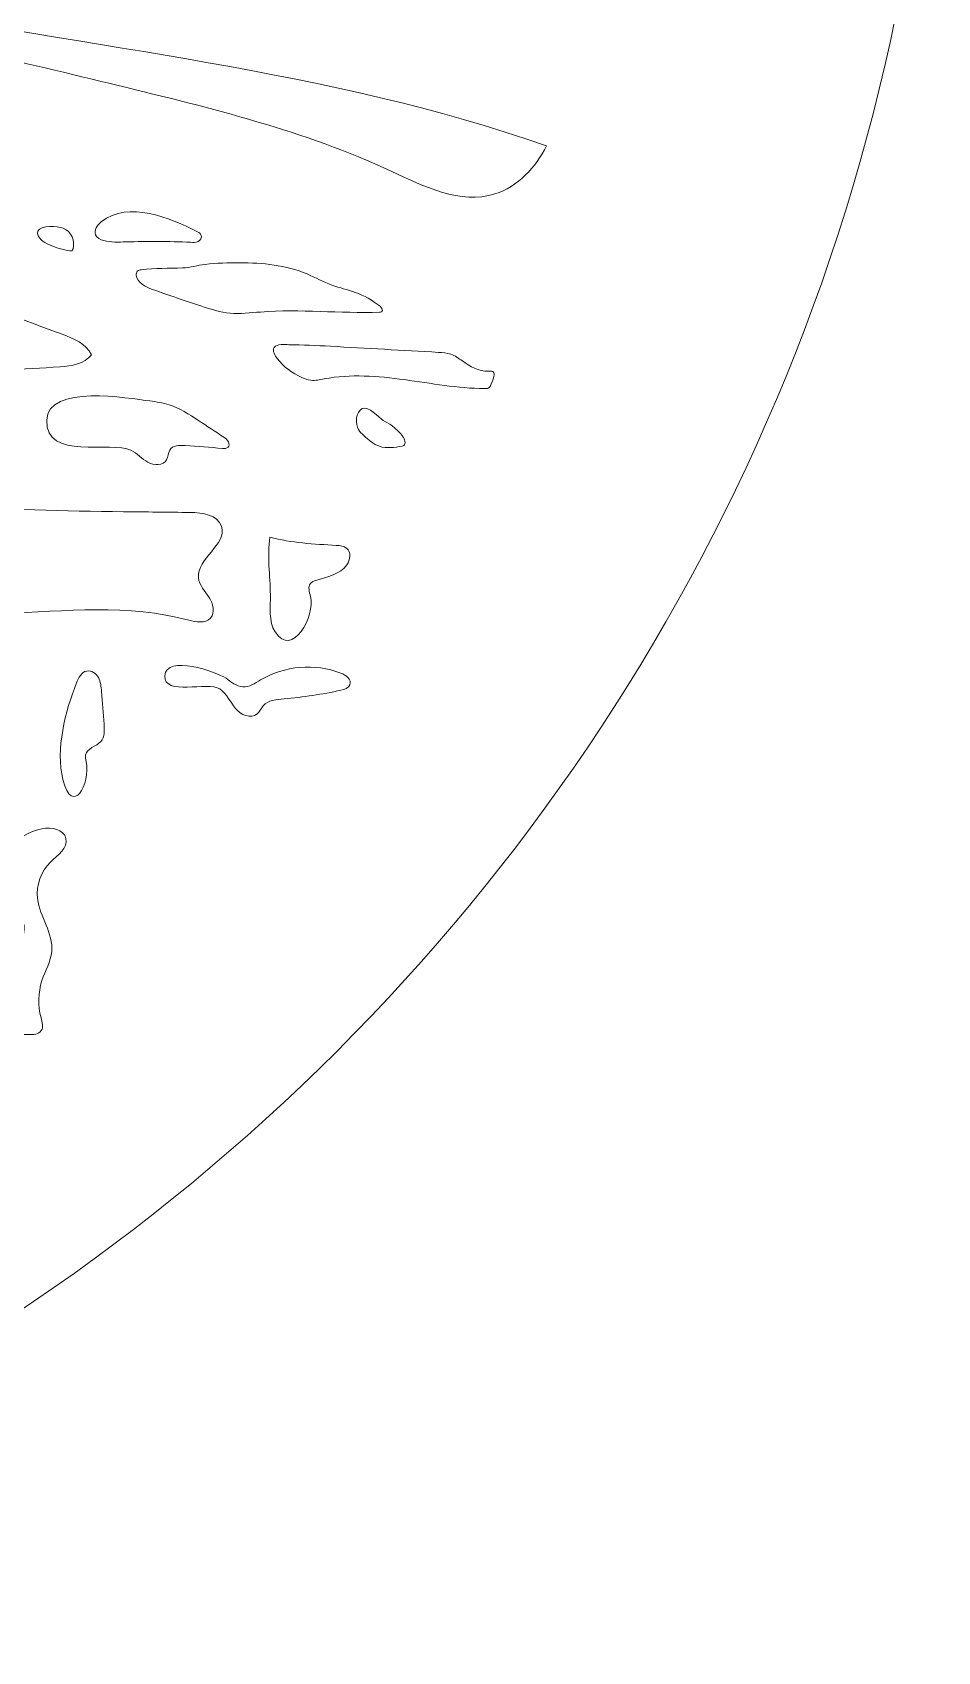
# Model space of a CAD drawing. Header units: millimetres. Extents: x 270 to 572, y -98 to 204.
# Drawn here: x 505.7 to 572.4, y -97.6 to 21.7 of the extents above; entities that cross this region are included whole.
import ezdxf

# ---------------------------------------------------------------- set-up
doc = ezdxf.new("R2010")
doc.units = ezdxf.units.MM
doc.header["$MEASUREMENT"] = 0
doc.layers.add('layer 1', color=7, linetype='Continuous')

msp = doc.modelspace()

# ---------------------------------------------------------------- linework, layer by layer
at = {"layer": 'layer 1', "color": 30, "lineweight": 20}
msp.add_ellipse((421.3666, 53.4208), major_axis=(0, 151.0001), ratio=0.99999934, dxfattribs=at)
at = {"layer": 'layer 1', "color": 250, "lineweight": 9}
for points, knots in [([(543.5638, 13.318), (542.763, 11.7305), (541.4648, 10.3053), (539.768, 9.7761), (539.768, 9.7761), (537.2174, 8.9753), (534.5504, 10.3229), (532.1303, 11.4518), (532.1303, 11.4518), (525.7486, 14.4257), (518.8553, 16.1014), (512.0149, 17.763), (512.0149, 17.763), (504.8782, 19.4951), (497.7239, 21.2308), (490.4567, 22.3033), (490.4567, 22.3033), (488.8268, 22.5431), (487.1794, 22.7513), (485.613, 23.2663), (485.613, 23.2663), (484.1525, 23.7461), (482.7555, 24.4905), (481.2245, 24.6386), (481.2245, 24.6386), (480.1485, 24.7409), (479.0655, 24.5434), (477.9895, 24.5963), (477.9895, 24.5963), (476.91, 24.6492), (475.7494, 25.0302), (475.1955, 25.958), (475.1955, 25.958), (474.6805, 26.8188), (475.0791, 28.237), (476.0175, 28.6638), (476.0175, 28.6638), (476.903, 29.066), (478.4164, 28.4663), (479.2842, 28.2229), (479.2842, 28.2229), (481.9406, 27.4714), (484.4312, 26.2508), (487.0453, 25.383), (487.0453, 25.383), (489.0808, 24.7092), (491.1869, 24.2541), (493.2895, 23.8343), (493.2895, 23.8343), (510.0958, 20.4582), (527.389, 18.9942), (543.5638, 13.318)], [0, 0, 0, 0, 0.07142857, 0.07142857, 0.07142857, 0.07142857, 0.14285714, 0.14285714, 0.14285714, 0.14285714, 0.21428571, 0.21428571, 0.21428571, 0.21428571, 0.28571429, 0.28571429, 0.28571429, 0.28571429, 0.35714286, 0.35714286, 0.35714286, 0.35714286, 0.42857143, 0.42857143, 0.42857143, 0.42857143, 0.5, 0.5, 0.5, 0.5, 0.57142857, 0.57142857, 0.57142857, 0.57142857, 0.64285714, 0.64285714, 0.64285714, 0.64285714, 0.71428571, 0.71428571, 0.71428571, 0.71428571, 0.78571429, 0.78571429, 0.78571429, 0.78571429, 0.85714286, 0.85714286, 0.85714286, 0.85714286, 1, 1, 1, 1]), ([(517.9028, 6.273), (517.7299, 6.1954), (517.5359, 6.2025), (517.3454, 6.2131), (517.3454, 6.2131), (515.765, 6.2871), (514.181, 6.2977), (512.6005, 6.2448), (512.6005, 6.2448), (512.0502, 6.2272), (511.4893, 6.2025), (510.9566, 6.3471), (510.9566, 6.3471), (510.7132, 6.4141), (510.4557, 6.5376), (510.3604, 6.774), (510.3604, 6.774), (510.2193, 7.1162), (510.4909, 7.4901), (510.7837, 7.7194), (510.7837, 7.7194), (512.8193, 9.314), (515.8108, 8.0122), (517.8146, 7.0209), (517.8146, 7.0209), (517.9522, 6.9539), (518.1003, 6.8728), (518.1462, 6.7281), (518.1462, 6.7281), (518.2062, 6.5482), (518.0721, 6.3542), (517.9028, 6.273)], [0, 0, 0, 0, 0.11111111, 0.11111111, 0.11111111, 0.11111111, 0.22222222, 0.22222222, 0.22222222, 0.22222222, 0.33333333, 0.33333333, 0.33333333, 0.33333333, 0.44444444, 0.44444444, 0.44444444, 0.44444444, 0.55555556, 0.55555556, 0.55555556, 0.55555556, 0.66666667, 0.66666667, 0.66666667, 0.66666667, 0.77777778, 0.77777778, 0.77777778, 0.77777778, 1, 1, 1, 1]), ([(506.12, 7.0244), (506.3176, 7.5078), (507.5629, 7.4019), (507.9792, 7.2502), (507.9792, 7.2502), (508.5895, 7.028), (508.8752, 6.3083), (508.6988, 5.7227), (508.6988, 5.7227), (508.6847, 5.6768), (508.6671, 5.6239), (508.6247, 5.5957), (508.6247, 5.5957), (508.5824, 5.571), (508.526, 5.5745), (508.4766, 5.5816), (508.4766, 5.5816), (507.9545, 5.6627), (507.4429, 5.8144), (506.9596, 6.0261), (506.9596, 6.0261), (506.7374, 6.1249), (506.5222, 6.2378), (506.3458, 6.4), (506.3458, 6.4), (506.1694, 6.5553), (506.0318, 6.8057), (506.12, 7.0244)], [0, 0, 0, 0, 0.125, 0.125, 0.125, 0.125, 0.25, 0.25, 0.25, 0.25, 0.375, 0.375, 0.375, 0.375, 0.5, 0.5, 0.5, 0.5, 0.625, 0.625, 0.625, 0.625, 0.75, 0.75, 0.75, 0.75, 1, 1, 1, 1]), ([(507.8945, -0.5567), (508.7447, -0.8672), (509.6725, -1.2517), (510.057, -2.0702), (510.057, -2.0702), (509.549, -2.751), (508.6, -2.8851), (507.7534, -2.9521), (507.7534, -2.9521), (506.3917, -3.0615), (505.0229, -3.1285), (503.6541, -3.1567), (503.6541, -3.1567), (502.4899, -3.1814), (501.287, -3.1673), (500.211, -2.7122), (500.211, -2.7122), (499.1809, -2.2783), (498.3166, -1.4528), (497.2265, -1.1917), (497.2265, -1.1917), (495.9353, -0.8813), (494.2914, -1.3152), (493.4623, -0.2745), (493.4623, -0.2745), (492.7356, 0.6956), (492.845, 2.9851), (493.8857, 3.7542), (493.8857, 3.7542), (494.7923, 4.4245), (496.0447, 3.8071), (496.969, 3.4826), (496.969, 3.4826), (500.6273, 2.1879), (504.2538, 0.7909), (507.8945, -0.5567)], [0, 0, 0, 0, 0.1, 0.1, 0.1, 0.1, 0.2, 0.2, 0.2, 0.2, 0.3, 0.3, 0.3, 0.3, 0.4, 0.4, 0.4, 0.4, 0.5, 0.5, 0.5, 0.5, 0.6, 0.6, 0.6, 0.6, 0.7, 0.7, 0.7, 0.7, 0.8, 0.8, 0.8, 0.8, 1, 1, 1, 1]), ([(522.5065, 1.0801), (521.7587, 1.0237), (521.0108, 0.9284), (520.2629, 0.999), (520.2629, 0.999), (519.5503, 1.066), (518.8588, 1.2812), (518.178, 1.5035), (518.178, 1.5035), (516.9644, 1.8986), (515.7614, 2.3113), (514.562, 2.7453), (514.562, 2.7453), (514.0328, 2.9393), (513.4155, 3.2427), (513.359, 3.8036), (513.359, 3.8036), (513.3484, 3.9024), (513.3625, 4.0117), (513.4331, 4.0858), (513.4331, 4.0858), (513.5072, 4.1634), (513.6236, 4.1811), (513.7294, 4.1916), (513.7294, 4.1916), (514.7454, 4.2939), (515.7508, 4.3081), (516.7668, 4.3292), (516.7668, 4.3292), (517.3383, 4.3433), (517.864, 4.5197), (518.4249, 4.5903), (518.4249, 4.5903), (519.2645, 4.6926), (520.1323, 4.6996), (520.9755, 4.7032), (520.9755, 4.7032), (522.6618, 4.7067), (524.3763, 4.5444), (525.9391, 3.8812), (525.9391, 3.8812), (526.5529, 3.6201), (527.1385, 3.285), (527.7629, 3.0557), (527.7629, 3.0557), (528.3309, 2.8511), (528.9236, 2.7311), (529.488, 2.5301), (529.488, 2.5301), (530.1477, 2.2937), (530.7651, 1.9444), (531.3083, 1.5035), (531.3083, 1.5035), (531.4353, 1.3976), (531.5588, 1.1824), (531.4177, 1.0943), (531.4177, 1.0943), (531.3754, 1.0696), (531.326, 1.066), (531.2801, 1.066), (531.2801, 1.066), (528.3556, 0.9673), (525.424, 1.3094), (522.5065, 1.0801)], [0, 0, 0, 0, 0.05882353, 0.05882353, 0.05882353, 0.05882353, 0.11764706, 0.11764706, 0.11764706, 0.11764706, 0.17647059, 0.17647059, 0.17647059, 0.17647059, 0.23529412, 0.23529412, 0.23529412, 0.23529412, 0.29411765, 0.29411765, 0.29411765, 0.29411765, 0.35294118, 0.35294118, 0.35294118, 0.35294118, 0.41176471, 0.41176471, 0.41176471, 0.41176471, 0.47058824, 0.47058824, 0.47058824, 0.47058824, 0.52941176, 0.52941176, 0.52941176, 0.52941176, 0.58823529, 0.58823529, 0.58823529, 0.58823529, 0.64705882, 0.64705882, 0.64705882, 0.64705882, 0.70588235, 0.70588235, 0.70588235, 0.70588235, 0.76470588, 0.76470588, 0.76470588, 0.76470588, 0.82352941, 0.82352941, 0.82352941, 0.82352941, 0.88235294, 0.88235294, 0.88235294, 0.88235294, 1, 1, 1, 1]), ([(539.7045, -3.5765), (539.6621, -3.827), (539.5845, -4.0704), (539.4681, -4.2927), (539.4681, -4.2927), (539.4222, -4.3809), (539.3658, -4.4691), (539.2811, -4.5184), (539.2811, -4.5184), (539.1965, -4.5643), (539.0942, -4.5643), (538.9989, -4.5643), (538.9989, -4.5643), (537.0198, -4.5361), (535.0619, -4.1692), (533.1005, -3.9011), (533.1005, -3.9011), (531.139, -3.6365), (529.1317, -3.4707), (527.1879, -3.8446), (527.1879, -3.8446), (526.8633, -3.9081), (526.5388, -3.9857), (526.2142, -3.9505), (526.2142, -3.9505), (525.9849, -3.9258), (525.7627, -3.8446), (525.5545, -3.7494), (525.5545, -3.7494), (524.856, -3.4354), (524.2034, -2.9486), (523.7342, -2.3418), (523.7342, -2.3418), (523.5755, -2.1337), (523.3426, -1.7915), (523.5225, -1.5269), (523.5225, -1.5269), (523.713, -1.2482), (524.2916, -1.3223), (524.5844, -1.3258), (524.5844, -1.3258), (525.6075, -1.3293), (526.627, -1.3858), (527.65, -1.4422), (527.65, -1.4422), (530.3029, -1.5904), (532.9593, -1.7421), (535.6122, -1.8902), (535.6122, -1.8902), (535.9192, -1.9079), (536.2331, -1.9255), (536.5224, -2.0278), (536.5224, -2.0278), (536.8328, -2.1372), (537.101, -2.3347), (537.3691, -2.5217), (537.3691, -2.5217), (537.937, -2.9239), (538.5791, -3.3155), (539.2741, -3.2696), (539.2741, -3.2696), (539.4293, -3.259), (539.6304, -3.2484), (539.6939, -3.3931), (539.6939, -3.3931), (539.7221, -3.4495), (539.715, -3.5166), (539.7045, -3.5765)], [0, 0, 0, 0, 0.05555556, 0.05555556, 0.05555556, 0.05555556, 0.11111111, 0.11111111, 0.11111111, 0.11111111, 0.16666667, 0.16666667, 0.16666667, 0.16666667, 0.22222222, 0.22222222, 0.22222222, 0.22222222, 0.27777778, 0.27777778, 0.27777778, 0.27777778, 0.33333333, 0.33333333, 0.33333333, 0.33333333, 0.38888889, 0.38888889, 0.38888889, 0.38888889, 0.44444444, 0.44444444, 0.44444444, 0.44444444, 0.5, 0.5, 0.5, 0.5, 0.55555556, 0.55555556, 0.55555556, 0.55555556, 0.61111111, 0.61111111, 0.61111111, 0.61111111, 0.66666667, 0.66666667, 0.66666667, 0.66666667, 0.72222222, 0.72222222, 0.72222222, 0.72222222, 0.77777778, 0.77777778, 0.77777778, 0.77777778, 0.83333333, 0.83333333, 0.83333333, 0.83333333, 0.88888889, 0.88888889, 0.88888889, 0.88888889, 1, 1, 1, 1]), ([(514.3538, -5.4709), (514.8336, -5.5309), (515.3169, -5.605), (515.7791, -5.7532), (515.7791, -5.7532), (516.5587, -6.0036), (517.2537, -6.4587), (517.9381, -6.9103), (517.9381, -6.9103), (518.5554, -7.316), (519.1763, -7.7252), (519.7972, -8.1344), (519.7972, -8.1344), (520.0583, -8.3073), (520.344, -8.6671), (520.1147, -8.8788), (520.1147, -8.8788), (520.0089, -8.974), (519.8501, -8.9705), (519.709, -8.9599), (519.709, -8.9599), (518.7918, -8.8929), (517.8746, -8.8223), (516.9609, -8.7553), (516.9609, -8.7553), (516.5411, -8.7236), (516.0366, -8.7341), (515.8179, -9.094), (515.8179, -9.094), (515.6873, -9.3056), (515.705, -9.5808), (515.5886, -9.8031), (515.5886, -9.8031), (515.3452, -10.2546), (514.6678, -10.244), (514.2198, -9.99), (514.2198, -9.99), (513.7718, -9.736), (513.4296, -9.3162), (512.9674, -9.094), (512.9674, -9.094), (511.5246, -8.4025), (506.6527, -9.8912), (506.7621, -6.875), (506.7621, -6.875), (506.8608, -4.2221), (512.7981, -5.2734), (514.3538, -5.4709)], [0, 0, 0, 0, 0.07692308, 0.07692308, 0.07692308, 0.07692308, 0.15384615, 0.15384615, 0.15384615, 0.15384615, 0.23076923, 0.23076923, 0.23076923, 0.23076923, 0.30769231, 0.30769231, 0.30769231, 0.30769231, 0.38461538, 0.38461538, 0.38461538, 0.38461538, 0.46153846, 0.46153846, 0.46153846, 0.46153846, 0.53846154, 0.53846154, 0.53846154, 0.53846154, 0.61538462, 0.61538462, 0.61538462, 0.61538462, 0.69230769, 0.69230769, 0.69230769, 0.69230769, 0.76923077, 0.76923077, 0.76923077, 0.76923077, 0.84615385, 0.84615385, 0.84615385, 0.84615385, 1, 1, 1, 1]), ([(533.0581, -8.7518), (533.0228, -8.7765), (532.977, -8.7835), (532.9311, -8.7941), (532.9311, -8.7941), (532.3808, -8.8929), (531.8022, -8.9881), (531.2731, -8.8117), (531.2731, -8.8117), (530.825, -8.6636), (530.4652, -8.3355), (530.116, -8.018), (530.116, -8.018), (529.9678, -7.8839), (529.8196, -7.7464), (529.7138, -7.5735), (529.7138, -7.5735), (529.4739, -7.1854), (529.5021, -6.2576), (529.9995, -6.0354), (529.9995, -6.0354), (530.4828, -5.8202), (531.1602, -6.681), (531.5412, -6.9067), (531.5412, -6.9067), (531.7528, -7.0302), (531.9751, -7.1361), (532.1762, -7.2807), (532.1762, -7.2807), (532.3914, -7.4359), (532.5748, -7.6299), (532.7583, -7.8204), (532.7583, -7.8204), (532.9523, -8.0251), (533.1604, -8.2649), (533.1498, -8.5472), (533.1498, -8.5472), (533.1463, -8.6248), (533.1252, -8.7059), (533.0581, -8.7518)], [0, 0, 0, 0, 0.09090909, 0.09090909, 0.09090909, 0.09090909, 0.18181818, 0.18181818, 0.18181818, 0.18181818, 0.27272727, 0.27272727, 0.27272727, 0.27272727, 0.36363636, 0.36363636, 0.36363636, 0.36363636, 0.45454545, 0.45454545, 0.45454545, 0.45454545, 0.54545455, 0.54545455, 0.54545455, 0.54545455, 0.63636364, 0.63636364, 0.63636364, 0.63636364, 0.72727273, 0.72727273, 0.72727273, 0.72727273, 0.81818182, 0.81818182, 0.81818182, 0.81818182, 1, 1, 1, 1]), ([(517.9381, -18.4955), (517.998, -19.0458), (518.4108, -19.4762), (518.7142, -19.9384), (518.7142, -19.9384), (519.014, -20.4005), (519.194, -21.0637), (518.8235, -21.4694), (518.8235, -21.4694), (518.4425, -21.8857), (517.7652, -21.7516), (517.2184, -21.607), (517.2184, -21.607), (512.784, -20.4358), (508.1097, -20.905), (503.5306, -21.166), (503.5306, -21.166), (501.7844, -21.2648), (500.5179, -20.9014), (498.8634, -20.5487), (498.8634, -20.5487), (497.3923, -20.2347), (496.4998, -21.159), (495.1169, -21.3354), (495.1169, -21.3354), (492.5487, -21.6634), (490.6366, -19.2116), (491.7337, -16.8904), (491.7337, -16.8904), (492.6686, -14.9042), (494.3267, -13.0662), (496.4962, -12.7452), (496.4962, -12.7452), (497.4558, -12.6041), (498.433, -12.7699), (499.3925, -12.9075), (499.3925, -12.9075), (503.7, -13.5284), (508.0709, -13.5778), (512.4206, -13.6272), (512.4206, -13.6272), (514.061, -13.6448), (515.6979, -13.6624), (517.3348, -13.6801), (517.3348, -13.6801), (518.2309, -13.6907), (519.3421, -13.8494), (519.6243, -14.6996), (519.6243, -14.6996), (520.083, -16.0684), (517.7828, -17.0597), (517.9381, -18.4955)], [0, 0, 0, 0, 0.07142857, 0.07142857, 0.07142857, 0.07142857, 0.14285714, 0.14285714, 0.14285714, 0.14285714, 0.21428571, 0.21428571, 0.21428571, 0.21428571, 0.28571429, 0.28571429, 0.28571429, 0.28571429, 0.35714286, 0.35714286, 0.35714286, 0.35714286, 0.42857143, 0.42857143, 0.42857143, 0.42857143, 0.5, 0.5, 0.5, 0.5, 0.57142857, 0.57142857, 0.57142857, 0.57142857, 0.64285714, 0.64285714, 0.64285714, 0.64285714, 0.71428571, 0.71428571, 0.71428571, 0.71428571, 0.78571429, 0.78571429, 0.78571429, 0.78571429, 0.85714286, 0.85714286, 0.85714286, 0.85714286, 1, 1, 1, 1]), ([(526.1895, -19.8678), (526.56, -21.2789), (524.849, -24.4716), (523.5755, -22.4748), (523.5755, -22.4748), (523.0992, -21.7305), (523.2403, -20.5734), (523.2333, -19.7408), (523.2333, -19.7408), (523.2227, -18.3438), (522.9793, -16.8762), (523.2015, -15.4898), (523.2015, -15.4898), (524.782, -15.9343), (526.4435, -16.0084), (528.084, -16.1072), (528.084, -16.1072), (528.3556, -16.1213), (528.6484, -16.146), (528.8565, -16.3259), (528.8565, -16.3259), (529.1917, -16.6152), (529.1247, -17.1761), (528.8671, -17.5395), (528.8671, -17.5395), (528.3627, -18.245), (527.4066, -18.4108), (526.5811, -18.6825), (526.5811, -18.6825), (526.4365, -18.7319), (526.2848, -18.7883), (526.186, -18.9082), (526.186, -18.9082), (525.9743, -19.1622), (526.1049, -19.5432), (526.1895, -19.8678)], [0, 0, 0, 0, 0.1, 0.1, 0.1, 0.1, 0.2, 0.2, 0.2, 0.2, 0.3, 0.3, 0.3, 0.3, 0.4, 0.4, 0.4, 0.4, 0.5, 0.5, 0.5, 0.5, 0.6, 0.6, 0.6, 0.6, 0.7, 0.7, 0.7, 0.7, 0.8, 0.8, 0.8, 0.8, 1, 1, 1, 1]), ([(529.0929, -26.3695), (528.9977, -26.6235), (528.6943, -26.7187), (528.4297, -26.7752), (528.4297, -26.7752), (527.0503, -27.0786), (525.6463, -27.2867), (524.2387, -27.4031), (524.2387, -27.4031), (523.6848, -27.449), (523.0675, -27.509), (522.7041, -27.9288), (522.7041, -27.9288), (522.5418, -28.1157), (522.4466, -28.3556), (522.2631, -28.5179), (522.2631, -28.5179), (521.7939, -28.9166), (521.0496, -28.5849), (520.658, -28.1087), (520.658, -28.1087), (520.2629, -27.636), (520.0159, -27.0257), (519.5044, -26.6835), (519.5044, -26.6835), (518.6295, -26.0979), (515.3557, -27.2338), (515.458, -25.7098), (515.458, -25.7098), (515.5674, -24.1258), (519.2328, -25.4029), (519.9665, -25.8932), (519.9665, -25.8932), (520.3546, -26.1543), (520.7321, -26.4965), (521.1977, -26.5282), (521.1977, -26.5282), (521.674, -26.56), (522.0938, -26.2601), (522.503, -26.0167), (522.503, -26.0167), (524.2634, -24.9654), (526.5106, -24.7749), (528.4226, -25.5158), (528.4226, -25.5158), (528.8001, -25.6604), (529.234, -25.992), (529.0929, -26.3695)], [0, 0, 0, 0, 0.07692308, 0.07692308, 0.07692308, 0.07692308, 0.15384615, 0.15384615, 0.15384615, 0.15384615, 0.23076923, 0.23076923, 0.23076923, 0.23076923, 0.30769231, 0.30769231, 0.30769231, 0.30769231, 0.38461538, 0.38461538, 0.38461538, 0.38461538, 0.46153846, 0.46153846, 0.46153846, 0.46153846, 0.53846154, 0.53846154, 0.53846154, 0.53846154, 0.61538462, 0.61538462, 0.61538462, 0.61538462, 0.69230769, 0.69230769, 0.69230769, 0.69230769, 0.76923077, 0.76923077, 0.76923077, 0.76923077, 0.84615385, 0.84615385, 0.84615385, 0.84615385, 1, 1, 1, 1]), ([(510.7449, -30.5499), (510.4098, -30.938), (509.7113, -31.0367), (509.6196, -31.5447), (509.6196, -31.5447), (509.5913, -31.7), (509.6302, -31.8587), (509.6619, -32.0139), (509.6619, -32.0139), (510.0006, -33.7037), (508.6565, -36.1097), (507.9545, -33.3439), (507.9545, -33.3439), (507.3935, -31.1285), (508.1379, -28.3098), (508.9493, -26.239), (508.9493, -26.239), (509.0975, -25.8615), (509.3162, -25.4346), (509.7183, -25.3606), (509.7183, -25.3606), (510.0641, -25.2971), (510.4063, -25.5405), (510.5721, -25.8474), (510.5721, -25.8474), (510.7414, -26.1543), (510.7696, -26.5177), (510.7978, -26.8669), (510.7978, -26.8669), (510.8613, -27.6712), (510.9213, -28.4791), (510.9848, -29.2834), (510.9848, -29.2834), (511.0166, -29.7244), (511.0342, -30.2148), (510.7449, -30.5499)], [0, 0, 0, 0, 0.1, 0.1, 0.1, 0.1, 0.2, 0.2, 0.2, 0.2, 0.3, 0.3, 0.3, 0.3, 0.4, 0.4, 0.4, 0.4, 0.5, 0.5, 0.5, 0.5, 0.6, 0.6, 0.6, 0.6, 0.7, 0.7, 0.7, 0.7, 0.8, 0.8, 0.8, 0.8, 1, 1, 1, 1]), ([(507.0443, -39.4258), (506.3352, -40.1137), (505.9683, -41.1438), (506.0883, -42.1246), (506.0883, -42.1246), (506.2541, -43.4686), (507.256, -44.6716), (507.129, -46.0192), (507.129, -46.0192), (507.0619, -46.7706), (506.6492, -47.4374), (506.4128, -48.1535), (506.4128, -48.1535), (506.12, -49.0355), (506.0953, -50.0021), (506.3458, -50.8981), (506.3458, -50.8981), (506.4305, -51.2121), (506.5469, -51.5755), (506.3634, -51.8471), (506.3634, -51.8471), (506.1765, -52.1223), (505.7813, -52.147), (505.4497, -52.1329), (505.4497, -52.1329), (504.723, -52.1082), (503.2978, -52.2881), (503.1073, -51.4097), (503.1073, -51.4097), (503.0403, -51.1027), (503.7493, -49.9809), (503.7317, -49.4412), (503.7317, -49.4412), (503.7105, -48.785), (503.5835, -48.1112), (503.7423, -47.4727), (503.7423, -47.4727), (503.9116, -46.7918), (504.3773, -46.2309), (504.7195, -45.6171), (504.7195, -45.6171), (505.0652, -45.0067), (505.2804, -44.2271), (504.9312, -43.6168), (504.9312, -43.6168), (504.7336, -43.2817), (504.3985, -43.0559), (504.1198, -42.7842), (504.1198, -42.7842), (503.2167, -41.8882), (503.0085, -40.4101), (503.513, -39.2424), (503.513, -39.2424), (504.021, -38.0747), (505.164, -37.2421), (506.4093, -36.9811), (506.4093, -36.9811), (507.1043, -36.8364), (508.025, -37.0057), (508.1802, -37.6937), (508.1802, -37.6937), (508.339, -38.4027), (507.5664, -38.9213), (507.0443, -39.4258)], [0, 0, 0, 0, 0.05882353, 0.05882353, 0.05882353, 0.05882353, 0.11764706, 0.11764706, 0.11764706, 0.11764706, 0.17647059, 0.17647059, 0.17647059, 0.17647059, 0.23529412, 0.23529412, 0.23529412, 0.23529412, 0.29411765, 0.29411765, 0.29411765, 0.29411765, 0.35294118, 0.35294118, 0.35294118, 0.35294118, 0.41176471, 0.41176471, 0.41176471, 0.41176471, 0.47058824, 0.47058824, 0.47058824, 0.47058824, 0.52941176, 0.52941176, 0.52941176, 0.52941176, 0.58823529, 0.58823529, 0.58823529, 0.58823529, 0.64705882, 0.64705882, 0.64705882, 0.64705882, 0.70588235, 0.70588235, 0.70588235, 0.70588235, 0.76470588, 0.76470588, 0.76470588, 0.76470588, 0.82352941, 0.82352941, 0.82352941, 0.82352941, 0.88235294, 0.88235294, 0.88235294, 0.88235294, 1, 1, 1, 1])]:
    msp.add_open_spline(points, degree=3, knots=knots, dxfattribs=at)

doc.saveas('drawing.dxf')
